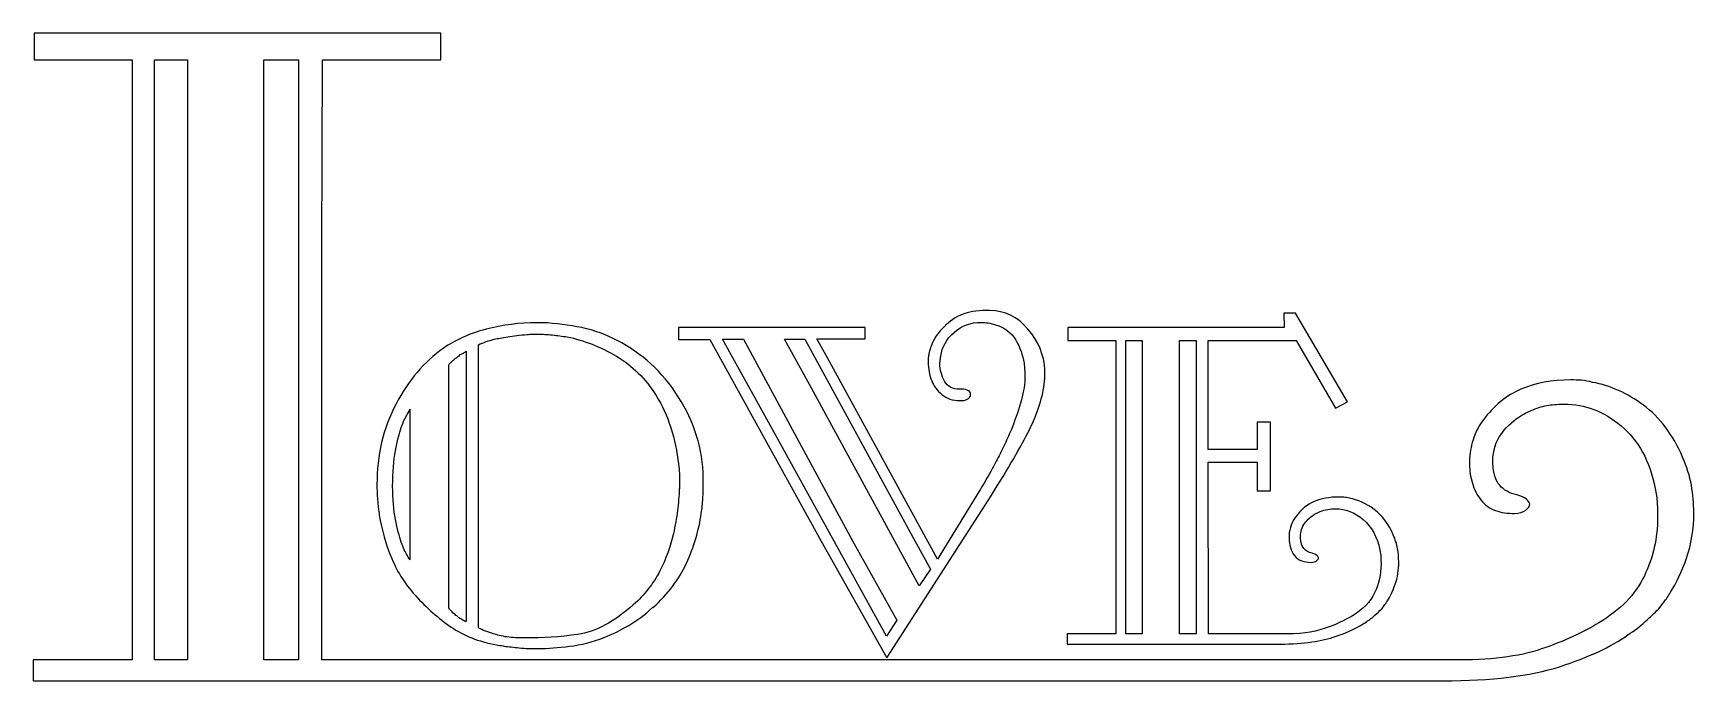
# Model space of a CAD drawing. Header units: centimetres. Extents: x -10.9 to 10.8, y 2.7 to 11.1.
import ezdxf

# ---------------------------------------------------------------- set-up
doc = ezdxf.new("R2010")
doc.units = ezdxf.units.CM
doc.header["$MEASUREMENT"] = 0
doc.layers.add('Camada 1', color=7, linetype='Continuous')

msp = doc.modelspace()

# ---------------------------------------------------------------- linework, layer by layer
at = {"layer": 'Camada 1'}
for points, knots in [([(-7.11827, 8.34006), (-7.11827, 8.34006), (-7.11827, 2.95381), (-7.11827, 2.95381), (-7.11827, 2.95381), (-7.11827, 2.95381), (7.68244, 2.95381), (7.68244, 2.95381), (7.68244, 2.95381), (8.15927, 2.94675), (8.54668, 2.99405), (8.84489, 3.09584), (8.84489, 3.09584), (9.14289, 3.19739), (9.39361, 3.31148), (9.59713, 3.43773), (9.59713, 3.43773), (9.87748, 3.60601), (10.07573, 3.81122), (10.19146, 4.05315), (10.19146, 4.05315), (10.30716, 4.29509), (10.36503, 4.54922), (10.36503, 4.81589), (10.36503, 4.81589), (10.36503, 4.87894), (10.36326, 4.9421), (10.35976, 5.00523), (10.35976, 5.00523), (10.35621, 5.06839), (10.34748, 5.13146), (10.33349, 5.19459), (10.33349, 5.19459), (10.26332, 5.55225), (10.11418, 5.82575), (9.8864, 6.01517), (9.8864, 6.01517), (9.65838, 6.20453), (9.41121, 6.2992), (9.14469, 6.2992), (9.14469, 6.2992), (9.07452, 6.2992), (9.00615, 6.29391), (8.93958, 6.28343), (8.93958, 6.28343), (8.87283, 6.27285), (8.80448, 6.25345), (8.7344, 6.22557), (8.7344, 6.22557), (8.71342, 6.21848), (8.68876, 6.20795), (8.66077, 6.19398), (8.66077, 6.19398), (8.6327, 6.17985), (8.60817, 6.16588), (8.58714, 6.15188), (8.58714, 6.15188), (8.48885, 6.09574), (8.40124, 6.01684), (8.32417, 5.91524), (8.32417, 5.91524), (8.24691, 5.81351), (8.20844, 5.69249), (8.20844, 5.55223), (8.20844, 5.55223), (8.20844, 5.54514), (8.20844, 5.53995), (8.20844, 5.53646), (8.20844, 5.53646), (8.20844, 5.53289), (8.20844, 5.5276), (8.20844, 5.52066), (8.20844, 5.52066), (8.21529, 5.39445), (8.24527, 5.29979), (8.29784, 5.23668), (8.29784, 5.23668), (8.35041, 5.17352), (8.42577, 5.13143), (8.52401, 5.11039), (8.52401, 5.11039), (8.58008, 5.09623), (8.62032, 5.07885), (8.64498, 5.05782), (8.64498, 5.05782), (8.66945, 5.03676), (8.6853, 5.01572), (8.69237, 4.99469), (8.69237, 4.99469), (8.69237, 4.96656), (8.67475, 4.93844), (8.63972, 4.91055), (8.63972, 4.91055), (8.60453, 4.88245), (8.55564, 4.86845), (8.49245, 4.86845), (8.49245, 4.86845), (8.40122, 4.86845), (8.31888, 4.88057), (8.24525, 4.90528), (8.24525, 4.90528), (8.17162, 4.92975), (8.10669, 4.97711), (8.05062, 5.04731), (8.05062, 5.04731), (8.00149, 5.11039), (7.96466, 5.18225), (7.94018, 5.26289), (7.94018, 5.26289), (7.91549, 5.34343), (7.90327, 5.42601), (7.90327, 5.51017), (7.90327, 5.51017), (7.90327, 5.52414), (7.90327, 5.53808), (7.90327, 5.55219), (7.90327, 5.55219), (7.90327, 5.56616), (7.90327, 5.58016), (7.90327, 5.59429), (7.90327, 5.59429), (7.91023, 5.68539), (7.92965, 5.77476), (7.96116, 5.86252), (7.96116, 5.86252), (7.99275, 5.95015), (8.03299, 6.02564), (8.08215, 6.08877), (8.08215, 6.08877), (8.22243, 6.27813), (8.38721, 6.41312), (8.57666, 6.49379), (8.57666, 6.49379), (8.766, 6.57436), (8.98332, 6.61481), (9.22888, 6.61481), (9.22888, 6.61481), (9.2778, 6.61481), (9.32519, 6.61296), (9.37091, 6.60954), (9.37091, 6.60954), (9.41644, 6.60586), (9.46373, 6.59718), (9.51289, 6.58319), (9.51289, 6.58319), (9.74435, 6.54109), (9.96692, 6.44119), (10.18096, 6.28339), (10.18096, 6.28339), (10.3948, 6.12557), (10.56495, 5.8994), (10.69118, 5.60481), (10.69118, 5.60481), (10.74725, 5.47858), (10.78585, 5.35576), (10.80688, 5.23664), (10.80688, 5.23664), (10.82791, 5.11726), (10.83844, 4.99812), (10.83844, 4.8789), (10.83844, 4.8789), (10.83844, 4.66147), (10.80688, 4.4634), (10.74377, 4.28454), (10.74377, 4.28454), (10.68067, 4.10571), (10.61045, 3.95667), (10.53332, 3.83745), (10.53332, 3.83745), (10.50519, 3.78832), (10.4771, 3.7462), (10.44924, 3.71122), (10.44924, 3.71122), (10.42111, 3.67603), (10.39664, 3.64447), (10.37561, 3.61655), (10.37561, 3.61655), (10.32645, 3.56742), (10.26859, 3.51297), (10.20202, 3.45346), (10.20202, 3.45346), (10.13527, 3.3938), (10.05999, 3.33596), (9.9758, 3.27987), (9.9758, 3.27987), (9.75834, 3.12554), (9.46034, 2.9869), (9.08167, 2.86429), (9.08167, 2.86429), (8.70292, 2.74147), (8.19436, 2.68022), (7.55619, 2.68022), (7.55619, 2.68022), (7.55619, 2.68022), (7.35634, 2.68023), (7.35634, 2.68023), (7.35634, 2.68023), (7.35634, 2.68023), (-10.89496, 2.68023), (-10.89496, 2.68023), (-10.89496, 2.68023), (-10.89496, 2.68023), (-10.89496, 2.95381), (-10.89496, 2.95381), (-10.89496, 2.95381), (-10.89496, 2.95381), (-9.60104, 2.95381), (-9.60104, 2.95381), (-9.60104, 2.95381), (-9.60104, 2.95381), (-9.60104, 5.41552), (-9.60104, 5.41552), (-9.60104, 5.41552), (-9.60104, 5.41552), (-9.60104, 10.80177), (-9.60104, 10.80177), (-9.60104, 10.80177), (-9.60104, 10.80177), (-10.88446, 10.80177), (-10.88446, 10.80177), (-10.88446, 10.80177), (-10.88446, 10.80177), (-10.88446, 11.14893), (-10.88446, 11.14893), (-10.88446, 11.14893), (-10.88446, 11.14893), (-5.5613, 11.14893), (-5.5613, 11.14893), (-5.5613, 11.14893), (-5.5613, 11.14893), (-5.5613, 10.80177), (-5.5613, 10.80177), (-5.5613, 10.80177), (-5.5613, 10.80177), (-7.10777, 10.80177), (-7.10777, 10.80177), (-7.10777, 10.80177), (-7.10777, 10.80177), (-7.11827, 8.34006), (-7.11827, 8.34006)], [0, 0, 0, 0, 0.01639344, 0.01639344, 0.01639344, 0.01639344, 0.03278689, 0.03278689, 0.03278689, 0.03278689, 0.04918033, 0.04918033, 0.04918033, 0.04918033, 0.06557377, 0.06557377, 0.06557377, 0.06557377, 0.08196721, 0.08196721, 0.08196721, 0.08196721, 0.09836066, 0.09836066, 0.09836066, 0.09836066, 0.1147541, 0.1147541, 0.1147541, 0.1147541, 0.13114754, 0.13114754, 0.13114754, 0.13114754, 0.14754098, 0.14754098, 0.14754098, 0.14754098, 0.16393443, 0.16393443, 0.16393443, 0.16393443, 0.18032787, 0.18032787, 0.18032787, 0.18032787, 0.19672131, 0.19672131, 0.19672131, 0.19672131, 0.21311475, 0.21311475, 0.21311475, 0.21311475, 0.2295082, 0.2295082, 0.2295082, 0.2295082, 0.24590164, 0.24590164, 0.24590164, 0.24590164, 0.26229508, 0.26229508, 0.26229508, 0.26229508, 0.27868852, 0.27868852, 0.27868852, 0.27868852, 0.29508197, 0.29508197, 0.29508197, 0.29508197, 0.31147541, 0.31147541, 0.31147541, 0.31147541, 0.32786885, 0.32786885, 0.32786885, 0.32786885, 0.3442623, 0.3442623, 0.3442623, 0.3442623, 0.36065574, 0.36065574, 0.36065574, 0.36065574, 0.37704918, 0.37704918, 0.37704918, 0.37704918, 0.39344262, 0.39344262, 0.39344262, 0.39344262, 0.40983607, 0.40983607, 0.40983607, 0.40983607, 0.42622951, 0.42622951, 0.42622951, 0.42622951, 0.44262295, 0.44262295, 0.44262295, 0.44262295, 0.45901639, 0.45901639, 0.45901639, 0.45901639, 0.47540984, 0.47540984, 0.47540984, 0.47540984, 0.49180328, 0.49180328, 0.49180328, 0.49180328, 0.50819672, 0.50819672, 0.50819672, 0.50819672, 0.52459016, 0.52459016, 0.52459016, 0.52459016, 0.54098361, 0.54098361, 0.54098361, 0.54098361, 0.55737705, 0.55737705, 0.55737705, 0.55737705, 0.57377049, 0.57377049, 0.57377049, 0.57377049, 0.59016393, 0.59016393, 0.59016393, 0.59016393, 0.60655738, 0.60655738, 0.60655738, 0.60655738, 0.62295082, 0.62295082, 0.62295082, 0.62295082, 0.63934426, 0.63934426, 0.63934426, 0.63934426, 0.6557377, 0.6557377, 0.6557377, 0.6557377, 0.67213115, 0.67213115, 0.67213115, 0.67213115, 0.68852459, 0.68852459, 0.68852459, 0.68852459, 0.70491803, 0.70491803, 0.70491803, 0.70491803, 0.72131148, 0.72131148, 0.72131148, 0.72131148, 0.73770492, 0.73770492, 0.73770492, 0.73770492, 0.75409836, 0.75409836, 0.75409836, 0.75409836, 0.7704918, 0.7704918, 0.7704918, 0.7704918, 0.78688525, 0.78688525, 0.78688525, 0.78688525, 0.80327869, 0.80327869, 0.80327869, 0.80327869, 0.81967213, 0.81967213, 0.81967213, 0.81967213, 0.83606557, 0.83606557, 0.83606557, 0.83606557, 0.85245902, 0.85245902, 0.85245902, 0.85245902, 0.86885246, 0.86885246, 0.86885246, 0.86885246, 0.8852459, 0.8852459, 0.8852459, 0.8852459, 0.90163934, 0.90163934, 0.90163934, 0.90163934, 0.91803279, 0.91803279, 0.91803279, 0.91803279, 0.93442623, 0.93442623, 0.93442623, 0.93442623, 0.95081967, 0.95081967, 0.95081967, 0.95081967, 0.96721311, 0.96721311, 0.96721311, 0.96721311, 1, 1, 1, 1]), ([(-8.87508, 2.95381), (-8.87508, 2.95381), (-8.87508, 5.41552), (-8.87508, 5.41552), (-8.87508, 5.41552), (-8.87508, 5.41552), (-8.87508, 10.80177), (-8.87508, 10.80177), (-8.87508, 10.80177), (-8.87508, 10.80177), (-9.30645, 10.80177), (-9.30645, 10.80177), (-9.30645, 10.80177), (-9.30645, 10.80177), (-9.30645, 8.34006), (-9.30645, 8.34006), (-9.30645, 8.34006), (-9.30645, 8.34006), (-9.30645, 2.95381), (-9.30645, 2.95381), (-9.30645, 2.95381), (-9.30645, 2.95381), (-8.87508, 2.95381), (-8.87508, 2.95381)], [0, 0, 0, 0, 0.14285714, 0.14285714, 0.14285714, 0.14285714, 0.28571429, 0.28571429, 0.28571429, 0.28571429, 0.42857143, 0.42857143, 0.42857143, 0.42857143, 0.57142857, 0.57142857, 0.57142857, 0.57142857, 0.71428571, 0.71428571, 0.71428571, 0.71428571, 1, 1, 1, 1]), ([(-7.42331, 2.95381), (-7.42331, 2.95381), (-7.42331, 5.41552), (-7.42331, 5.41552), (-7.42331, 5.41552), (-7.42331, 5.41552), (-7.42331, 10.80177), (-7.42331, 10.80177), (-7.42331, 10.80177), (-7.42331, 10.80177), (-7.87569, 10.80177), (-7.87569, 10.80177), (-7.87569, 10.80177), (-7.87569, 10.80177), (-7.87569, 8.34006), (-7.87569, 8.34006), (-7.87569, 8.34006), (-7.87569, 8.34006), (-7.87569, 2.95381), (-7.87569, 2.95381), (-7.87569, 2.95381), (-7.87569, 2.95381), (-7.42331, 2.95381), (-7.42331, 2.95381)], [0, 0, 0, 0, 0.14285714, 0.14285714, 0.14285714, 0.14285714, 0.28571429, 0.28571429, 0.28571429, 0.28571429, 0.42857143, 0.42857143, 0.42857143, 0.42857143, 0.57142857, 0.57142857, 0.57142857, 0.57142857, 0.71428571, 0.71428571, 0.71428571, 0.71428571, 1, 1, 1, 1]), ([(-2.44972, 7.14145), (-2.44972, 7.14145), (-2.44972, 7.30097), (-2.44972, 7.30097), (-2.44972, 7.30097), (-2.44972, 7.30097), (-0.00564, 7.30097), (-0.00564, 7.30097), (-0.00564, 7.30097), (-0.00564, 7.30097), (-0.00564, 7.15174), (-0.00564, 7.15174), (-0.00564, 7.15174), (-0.00564, 7.15174), (-0.63852, 7.15174), (-0.63852, 7.15174), (-0.63852, 7.15174), (-0.63852, 7.15174), (-0.49959, 6.90478), (-0.49959, 6.90478), (-0.49959, 6.90478), (-0.49959, 6.90478), (0.94112, 4.27027), (0.94112, 4.27027), (0.94112, 4.27027), (0.94112, 4.27027), (1.44539, 5.09355), (1.44539, 5.09355), (1.44539, 5.09355), (1.47965, 5.1484), (1.52, 5.21531), (1.5663, 5.29424), (1.5663, 5.29424), (1.6126, 5.37309), (1.65972, 5.45892), (1.7078, 5.55152), (1.7078, 5.55152), (1.74206, 5.61327), (1.77551, 5.67839), (1.80816, 5.74702), (1.80816, 5.74702), (1.8407, 5.81563), (1.87245, 5.88598), (1.90336, 5.958), (1.90336, 5.958), (1.95133, 6.07804), (1.99252, 6.19549), (2.02684, 6.31048), (2.02684, 6.31048), (2.06108, 6.42534), (2.07999, 6.52916), (2.08343, 6.62176), (2.08343, 6.62176), (2.08343, 6.62861), (2.08343, 6.63631), (2.08343, 6.64491), (2.08343, 6.64491), (2.08343, 6.65346), (2.08343, 6.66118), (2.08343, 6.66809), (2.08343, 6.66809), (2.08343, 6.6955), (2.08253, 6.72291), (2.08084, 6.7504), (2.08084, 6.7504), (2.07907, 6.77781), (2.07647, 6.80525), (2.07311, 6.83276), (2.07311, 6.83276), (2.05591, 6.93902), (2.01988, 7.04025), (1.96505, 7.13632), (1.96505, 7.13632), (1.91012, 7.23231), (1.82098, 7.2992), (1.69748, 7.33701), (1.69748, 7.33701), (1.66663, 7.3473), (1.63575, 7.355), (1.60488, 7.36019), (1.60488, 7.36019), (1.574, 7.36532), (1.54315, 7.36792), (1.51225, 7.36792), (1.51225, 7.36792), (1.37498, 7.36792), (1.25666, 7.32418), (1.15721, 7.23669), (1.15721, 7.23669), (1.05767, 7.14922), (0.99944, 7.04542), (0.98229, 6.92541), (0.98229, 6.92541), (0.98229, 6.9185), (0.98142, 6.91075), (0.9797, 6.90223), (0.9797, 6.90223), (0.97798, 6.89366), (0.97716, 6.88596), (0.97716, 6.87908), (0.97716, 6.87908), (0.97716, 6.8722), (0.97623, 6.86445), (0.97457, 6.85593), (0.97457, 6.85593), (0.97277, 6.84736), (0.97198, 6.83961), (0.97198, 6.83281), (0.97198, 6.83281), (0.97198, 6.74701), (0.99169, 6.66893), (1.03114, 6.59865), (1.03114, 6.59865), (1.07054, 6.5283), (1.1383, 6.49316), (1.23439, 6.49316), (1.23439, 6.49316), (1.23439, 6.49316), (1.23955, 6.49314), (1.23955, 6.49314), (1.23955, 6.49314), (1.23955, 6.49314), (1.24465, 6.49314), (1.24465, 6.49314), (1.24465, 6.49314), (1.24465, 6.49314), (1.24984, 6.49314), (1.24984, 6.49314), (1.24984, 6.49314), (1.24984, 6.49314), (1.25495, 6.49314), (1.25495, 6.49314), (1.25495, 6.49314), (1.29615, 6.49314), (1.3261, 6.48623), (1.34501, 6.47258), (1.34501, 6.47258), (1.36382, 6.45882), (1.37329, 6.4434), (1.37329, 6.42628), (1.37329, 6.42628), (1.37329, 6.4057), (1.36382, 6.3877), (1.34501, 6.37223), (1.34501, 6.37223), (1.32609, 6.3568), (1.2995, 6.34731), (1.26524, 6.34392), (1.26524, 6.34392), (1.2618, 6.34392), (1.25754, 6.34392), (1.25235, 6.34392), (1.25235, 6.34392), (1.24724, 6.34392), (1.24121, 6.34392), (1.23436, 6.34392), (1.23436, 6.34392), (1.13826, 6.34392), (1.05942, 6.37048), (0.99766, 6.42369), (0.99766, 6.42369), (0.93593, 6.47684), (0.8913, 6.53603), (0.86391, 6.6012), (0.86391, 6.6012), (0.85013, 6.63893), (0.83893, 6.67841), (0.83044, 6.71957), (0.83044, 6.71957), (0.82184, 6.76071), (0.81755, 6.80358), (0.81755, 6.84821), (0.81755, 6.84821), (0.81755, 6.86533), (0.81834, 6.88335), (0.82014, 6.90221), (0.82014, 6.90221), (0.82183, 6.92102), (0.8244, 6.93904), (0.82787, 6.95626), (0.82787, 6.95626), (0.83816, 7.01108), (0.85618, 7.06511), (0.8819, 7.11832), (0.8819, 7.11832), (0.90762, 7.17147), (0.94445, 7.22381), (0.99252, 7.27527), (0.99252, 7.27527), (1.00281, 7.28556), (1.0131, 7.29588), (1.0234, 7.30615), (1.0234, 7.30615), (1.03369, 7.31642), (1.04396, 7.32671), (1.05425, 7.337), (1.05425, 7.337), (1.12968, 7.40561), (1.2103, 7.45445), (1.29611, 7.48366), (1.29611, 7.48366), (1.38184, 7.51276), (1.49161, 7.5256), (1.62541, 7.52226), (1.62541, 7.52226), (1.82094, 7.52226), (1.98728, 7.44161), (2.12452, 7.2804), (2.12452, 7.2804), (2.26171, 7.11911), (2.3355, 6.94081), (2.34579, 6.74528), (2.34579, 6.74528), (2.34579, 6.73837), (2.34579, 6.73152), (2.34579, 6.7247), (2.34579, 6.7247), (2.34579, 6.71779), (2.34579, 6.71094), (2.34579, 6.70412), (2.34579, 6.70412), (2.34579, 6.69383), (2.34579, 6.68433), (2.34579, 6.67581), (2.34579, 6.67581), (2.34579, 6.66724), (2.34579, 6.65949), (2.34579, 6.65269), (2.34579, 6.65269), (2.34579, 6.6424), (2.34489, 6.6329), (2.3432, 6.62438), (2.3432, 6.62438), (2.34143, 6.61575), (2.34061, 6.60639), (2.34061, 6.5961), (2.34061, 6.5961), (2.32005, 6.39711), (2.25399, 6.18615), (2.14252, 5.96322), (2.14252, 5.96322), (2.03105, 5.74015), (1.86378, 5.45202), (1.64084, 5.09875), (1.64084, 5.09875), (1.64084, 5.09875), (0.27731, 2.9788), (0.27731, 2.9788), (0.27731, 2.9788), (0.27731, 2.9788), (-0.582, 4.50698), (-0.582, 4.50698), (-0.582, 4.50698), (-0.582, 4.50698), (-2.03819, 7.14149), (-2.03819, 7.14149), (-2.03819, 7.14149), (-2.03819, 7.14149), (-2.44972, 7.14147), (-2.44972, 7.14147), (-2.44972, 7.14147), (-2.44972, 7.14147), (-2.44972, 7.14145), (-2.44972, 7.14145)], [0, 0, 0, 0, 0.01492537, 0.01492537, 0.01492537, 0.01492537, 0.02985075, 0.02985075, 0.02985075, 0.02985075, 0.04477612, 0.04477612, 0.04477612, 0.04477612, 0.05970149, 0.05970149, 0.05970149, 0.05970149, 0.07462687, 0.07462687, 0.07462687, 0.07462687, 0.08955224, 0.08955224, 0.08955224, 0.08955224, 0.10447761, 0.10447761, 0.10447761, 0.10447761, 0.11940299, 0.11940299, 0.11940299, 0.11940299, 0.13432836, 0.13432836, 0.13432836, 0.13432836, 0.14925373, 0.14925373, 0.14925373, 0.14925373, 0.1641791, 0.1641791, 0.1641791, 0.1641791, 0.17910448, 0.17910448, 0.17910448, 0.17910448, 0.19402985, 0.19402985, 0.19402985, 0.19402985, 0.20895522, 0.20895522, 0.20895522, 0.20895522, 0.2238806, 0.2238806, 0.2238806, 0.2238806, 0.23880597, 0.23880597, 0.23880597, 0.23880597, 0.25373134, 0.25373134, 0.25373134, 0.25373134, 0.26865672, 0.26865672, 0.26865672, 0.26865672, 0.28358209, 0.28358209, 0.28358209, 0.28358209, 0.29850746, 0.29850746, 0.29850746, 0.29850746, 0.31343284, 0.31343284, 0.31343284, 0.31343284, 0.32835821, 0.32835821, 0.32835821, 0.32835821, 0.34328358, 0.34328358, 0.34328358, 0.34328358, 0.35820896, 0.35820896, 0.35820896, 0.35820896, 0.37313433, 0.37313433, 0.37313433, 0.37313433, 0.3880597, 0.3880597, 0.3880597, 0.3880597, 0.40298507, 0.40298507, 0.40298507, 0.40298507, 0.41791045, 0.41791045, 0.41791045, 0.41791045, 0.43283582, 0.43283582, 0.43283582, 0.43283582, 0.44776119, 0.44776119, 0.44776119, 0.44776119, 0.46268657, 0.46268657, 0.46268657, 0.46268657, 0.47761194, 0.47761194, 0.47761194, 0.47761194, 0.49253731, 0.49253731, 0.49253731, 0.49253731, 0.50746269, 0.50746269, 0.50746269, 0.50746269, 0.52238806, 0.52238806, 0.52238806, 0.52238806, 0.53731343, 0.53731343, 0.53731343, 0.53731343, 0.55223881, 0.55223881, 0.55223881, 0.55223881, 0.56716418, 0.56716418, 0.56716418, 0.56716418, 0.58208955, 0.58208955, 0.58208955, 0.58208955, 0.59701493, 0.59701493, 0.59701493, 0.59701493, 0.6119403, 0.6119403, 0.6119403, 0.6119403, 0.62686567, 0.62686567, 0.62686567, 0.62686567, 0.64179104, 0.64179104, 0.64179104, 0.64179104, 0.65671642, 0.65671642, 0.65671642, 0.65671642, 0.67164179, 0.67164179, 0.67164179, 0.67164179, 0.68656716, 0.68656716, 0.68656716, 0.68656716, 0.70149254, 0.70149254, 0.70149254, 0.70149254, 0.71641791, 0.71641791, 0.71641791, 0.71641791, 0.73134328, 0.73134328, 0.73134328, 0.73134328, 0.74626866, 0.74626866, 0.74626866, 0.74626866, 0.76119403, 0.76119403, 0.76119403, 0.76119403, 0.7761194, 0.7761194, 0.7761194, 0.7761194, 0.79104478, 0.79104478, 0.79104478, 0.79104478, 0.80597015, 0.80597015, 0.80597015, 0.80597015, 0.82089552, 0.82089552, 0.82089552, 0.82089552, 0.8358209, 0.8358209, 0.8358209, 0.8358209, 0.85074627, 0.85074627, 0.85074627, 0.85074627, 0.86567164, 0.86567164, 0.86567164, 0.86567164, 0.88059701, 0.88059701, 0.88059701, 0.88059701, 0.89552239, 0.89552239, 0.89552239, 0.89552239, 0.91044776, 0.91044776, 0.91044776, 0.91044776, 0.92537313, 0.92537313, 0.92537313, 0.92537313, 0.94029851, 0.94029851, 0.94029851, 0.94029851, 0.95522388, 0.95522388, 0.95522388, 0.95522388, 0.97014925, 0.97014925, 0.97014925, 0.97014925, 1, 1, 1, 1]), ([(4.48635, 3.29263), (4.48635, 3.29263), (5.43311, 3.29263), (5.43311, 3.29263), (5.43311, 3.29263), (5.66637, 3.28916), (5.85589, 3.31229), (6.0017, 3.36208), (6.0017, 3.36208), (6.14746, 3.41174), (6.27007, 3.46754), (6.3696, 3.5293), (6.3696, 3.5293), (6.50679, 3.61161), (6.60376, 3.71197), (6.66035, 3.83029), (6.66035, 3.83029), (6.71694, 3.94864), (6.74523, 4.07291), (6.74523, 4.20338), (6.74523, 4.20338), (6.74523, 4.23423), (6.7443, 4.26511), (6.74266, 4.29598), (6.74266, 4.29598), (6.74089, 4.32686), (6.73663, 4.35771), (6.72977, 4.38858), (6.72977, 4.38858), (6.69543, 4.56352), (6.62253, 4.6973), (6.51107, 4.78995), (6.51107, 4.78995), (6.39957, 4.88255), (6.27863, 4.92886), (6.14833, 4.92886), (6.14833, 4.92886), (6.11401, 4.92886), (6.08054, 4.92627), (6.048, 4.92113), (6.048, 4.92113), (6.01538, 4.91597), (5.98188, 4.90647), (5.94767, 4.89282), (5.94767, 4.89282), (5.93735, 4.88935), (5.92529, 4.88419), (5.91166, 4.87737), (5.91166, 4.87737), (5.8979, 4.87044), (5.88589, 4.86361), (5.87565, 4.85679), (5.87565, 4.85679), (5.82755, 4.82933), (5.78469, 4.79072), (5.74698, 4.74103), (5.74698, 4.74103), (5.7092, 4.69129), (5.69039, 4.6321), (5.69039, 4.56349), (5.69039, 4.56349), (5.69039, 4.56002), (5.69039, 4.55748), (5.69039, 4.55576), (5.69039, 4.55576), (5.69039, 4.55404), (5.69039, 4.55142), (5.69039, 4.54803), (5.69039, 4.54803), (5.69378, 4.4863), (5.70838, 4.44), (5.73413, 4.40912), (5.73413, 4.40912), (5.75987, 4.37822), (5.7967, 4.35763), (5.84478, 4.34737), (5.84478, 4.34737), (5.87219, 4.34044), (5.8919, 4.33194), (5.90397, 4.32163), (5.90397, 4.32163), (5.91596, 4.31134), (5.92366, 4.30107), (5.92712, 4.29075), (5.92712, 4.29075), (5.92712, 4.27697), (5.91852, 4.26323), (5.9014, 4.24961), (5.9014, 4.24961), (5.8842, 4.23585), (5.8602, 4.22903), (5.82933, 4.22903), (5.82933, 4.22903), (5.78472, 4.22903), (5.74443, 4.23496), (5.70842, 4.24702), (5.70842, 4.24702), (5.67244, 4.25901), (5.64066, 4.28216), (5.61325, 4.3165), (5.61325, 4.3165), (5.5892, 4.34735), (5.57121, 4.38249), (5.55922, 4.42194), (5.55922, 4.42194), (5.54715, 4.46134), (5.54123, 4.50171), (5.54123, 4.54288), (5.54123, 4.54288), (5.54123, 4.54973), (5.54123, 4.55653), (5.54123, 4.56344), (5.54123, 4.56344), (5.54123, 4.57027), (5.54123, 4.57712), (5.54123, 4.584), (5.54123, 4.584), (5.54462, 4.62858), (5.55409, 4.67229), (5.56951, 4.71521), (5.56951, 4.71521), (5.58494, 4.75807), (5.60465, 4.79498), (5.6287, 4.82586), (5.6287, 4.82586), (5.69725, 4.91846), (5.77793, 4.9845), (5.87053, 5.02398), (5.87053, 5.02398), (5.96313, 5.06335), (6.06944, 5.08314), (6.18954, 5.08314), (6.18954, 5.08314), (6.21351, 5.08314), (6.23664, 5.08224), (6.25902, 5.08055), (6.25902, 5.08055), (6.2813, 5.0788), (6.30445, 5.07452), (6.3285, 5.06769), (6.3285, 5.06769), (6.44169, 5.04711), (6.55054, 4.99824), (6.65523, 4.92106), (6.65523, 4.92106), (6.75985, 4.84385), (6.84303, 4.73323), (6.90479, 4.58917), (6.90479, 4.58917), (6.9322, 4.52742), (6.95109, 4.46736), (6.96138, 4.40909), (6.96138, 4.40909), (6.97167, 4.3507), (6.97681, 4.29244), (6.97681, 4.23412), (6.97681, 4.23412), (6.97681, 4.12776), (6.96138, 4.03087), (6.93051, 3.9434), (6.93051, 3.9434), (6.89963, 3.8559), (6.86526, 3.78301), (6.82761, 3.72472), (6.82761, 3.72472), (6.81385, 3.70067), (6.80009, 3.68008), (6.78641, 3.66299), (6.78641, 3.66299), (6.77265, 3.64579), (6.76069, 3.63034), (6.7504, 3.61669), (6.7504, 3.61669), (6.72638, 3.59264), (6.69807, 3.56602), (6.66552, 3.53694), (6.66552, 3.53694), (6.6329, 3.50776), (6.59607, 3.47945), (6.5549, 3.45204), (6.5549, 3.45204), (6.44854, 3.37655), (6.30275, 3.30877), (6.11752, 3.24876), (6.11752, 3.24876), (5.93231, 3.18873), (5.68355, 3.15875), (5.37142, 3.15875), (5.37142, 3.15875), (5.37142, 3.15875), (5.27365, 3.15875), (5.27365, 3.15875), (5.27365, 3.15875), (5.27365, 3.15875), (2.63919, 3.15875), (2.63919, 3.15875), (2.63919, 3.15875), (2.63919, 3.15875), (2.63919, 3.29252), (2.63919, 3.29252), (2.63919, 3.29252), (2.63919, 3.29252), (3.27208, 3.29253), (3.27208, 3.29253), (3.27208, 3.29253), (3.27208, 3.29253), (3.27208, 4.49657), (3.27208, 4.49657), (3.27208, 4.49657), (3.27208, 4.49657), (3.27208, 7.13105), (3.27208, 7.13105), (3.27208, 7.13105), (3.27208, 7.13105), (2.64433, 7.13105), (2.64433, 7.13105), (2.64433, 7.13105), (2.64433, 7.13105), (2.64433, 7.30083), (2.64433, 7.30083), (2.64433, 7.30083), (2.64433, 7.30083), (2.84499, 7.30083), (2.84499, 7.30083), (2.84499, 7.30083), (2.84499, 7.30083), (5.47944, 7.30083), (5.47944, 7.30083), (5.47944, 7.30083), (5.47944, 7.30083), (5.47431, 7.48604), (5.47431, 7.48604), (5.47431, 7.48604), (5.47431, 7.48604), (5.62353, 7.48604), (5.62353, 7.48604), (5.62353, 7.48604), (5.62353, 7.48604), (6.3079, 6.32833), (6.3079, 6.32833), (6.3079, 6.32833), (6.3079, 6.32833), (6.14838, 6.24602), (6.14838, 6.24602), (6.14838, 6.24602), (6.14838, 6.24602), (5.63382, 7.13105), (5.63382, 7.13105), (5.63382, 7.13105), (5.63382, 7.13105), (4.48125, 7.13105), (4.48125, 7.13105), (4.48125, 7.13105), (4.48125, 7.13105), (4.48125, 5.70577), (4.48125, 5.70577), (4.48125, 5.70577), (4.48125, 5.70577), (5.12442, 5.70577), (5.12442, 5.70577), (5.12442, 5.70577), (5.12442, 5.70577), (5.12442, 6.06079), (5.12442, 6.06079), (5.12442, 6.06079), (5.12442, 6.06079), (5.29937, 6.06078), (5.29937, 6.06078), (5.29937, 6.06078), (5.29937, 6.06078), (5.29937, 5.16548), (5.29937, 5.16548), (5.29937, 5.16548), (5.29937, 5.16548), (5.12442, 5.16549), (5.12442, 5.16549), (5.12442, 5.16549), (5.12442, 5.16549), (5.12442, 5.54109), (5.12442, 5.54109), (5.12442, 5.54109), (5.12442, 5.54109), (4.48125, 5.54109), (4.48125, 5.54109), (4.48125, 5.54109), (4.48125, 5.54109), (4.48635, 3.29263), (4.48635, 3.29263)], [0, 0, 0, 0, 0.01369863, 0.01369863, 0.01369863, 0.01369863, 0.02739726, 0.02739726, 0.02739726, 0.02739726, 0.04109589, 0.04109589, 0.04109589, 0.04109589, 0.05479452, 0.05479452, 0.05479452, 0.05479452, 0.06849315, 0.06849315, 0.06849315, 0.06849315, 0.08219178, 0.08219178, 0.08219178, 0.08219178, 0.09589041, 0.09589041, 0.09589041, 0.09589041, 0.10958904, 0.10958904, 0.10958904, 0.10958904, 0.12328767, 0.12328767, 0.12328767, 0.12328767, 0.1369863, 0.1369863, 0.1369863, 0.1369863, 0.15068493, 0.15068493, 0.15068493, 0.15068493, 0.16438356, 0.16438356, 0.16438356, 0.16438356, 0.17808219, 0.17808219, 0.17808219, 0.17808219, 0.19178082, 0.19178082, 0.19178082, 0.19178082, 0.20547945, 0.20547945, 0.20547945, 0.20547945, 0.21917808, 0.21917808, 0.21917808, 0.21917808, 0.23287671, 0.23287671, 0.23287671, 0.23287671, 0.24657534, 0.24657534, 0.24657534, 0.24657534, 0.26027397, 0.26027397, 0.26027397, 0.26027397, 0.2739726, 0.2739726, 0.2739726, 0.2739726, 0.28767123, 0.28767123, 0.28767123, 0.28767123, 0.30136986, 0.30136986, 0.30136986, 0.30136986, 0.31506849, 0.31506849, 0.31506849, 0.31506849, 0.32876712, 0.32876712, 0.32876712, 0.32876712, 0.34246575, 0.34246575, 0.34246575, 0.34246575, 0.35616438, 0.35616438, 0.35616438, 0.35616438, 0.36986301, 0.36986301, 0.36986301, 0.36986301, 0.38356164, 0.38356164, 0.38356164, 0.38356164, 0.39726027, 0.39726027, 0.39726027, 0.39726027, 0.4109589, 0.4109589, 0.4109589, 0.4109589, 0.42465753, 0.42465753, 0.42465753, 0.42465753, 0.43835616, 0.43835616, 0.43835616, 0.43835616, 0.45205479, 0.45205479, 0.45205479, 0.45205479, 0.46575342, 0.46575342, 0.46575342, 0.46575342, 0.47945205, 0.47945205, 0.47945205, 0.47945205, 0.49315068, 0.49315068, 0.49315068, 0.49315068, 0.50684932, 0.50684932, 0.50684932, 0.50684932, 0.52054795, 0.52054795, 0.52054795, 0.52054795, 0.53424658, 0.53424658, 0.53424658, 0.53424658, 0.54794521, 0.54794521, 0.54794521, 0.54794521, 0.56164384, 0.56164384, 0.56164384, 0.56164384, 0.57534247, 0.57534247, 0.57534247, 0.57534247, 0.5890411, 0.5890411, 0.5890411, 0.5890411, 0.60273973, 0.60273973, 0.60273973, 0.60273973, 0.61643836, 0.61643836, 0.61643836, 0.61643836, 0.63013699, 0.63013699, 0.63013699, 0.63013699, 0.64383562, 0.64383562, 0.64383562, 0.64383562, 0.65753425, 0.65753425, 0.65753425, 0.65753425, 0.67123288, 0.67123288, 0.67123288, 0.67123288, 0.68493151, 0.68493151, 0.68493151, 0.68493151, 0.69863014, 0.69863014, 0.69863014, 0.69863014, 0.71232877, 0.71232877, 0.71232877, 0.71232877, 0.7260274, 0.7260274, 0.7260274, 0.7260274, 0.73972603, 0.73972603, 0.73972603, 0.73972603, 0.75342466, 0.75342466, 0.75342466, 0.75342466, 0.76712329, 0.76712329, 0.76712329, 0.76712329, 0.78082192, 0.78082192, 0.78082192, 0.78082192, 0.79452055, 0.79452055, 0.79452055, 0.79452055, 0.80821918, 0.80821918, 0.80821918, 0.80821918, 0.82191781, 0.82191781, 0.82191781, 0.82191781, 0.83561644, 0.83561644, 0.83561644, 0.83561644, 0.84931507, 0.84931507, 0.84931507, 0.84931507, 0.8630137, 0.8630137, 0.8630137, 0.8630137, 0.87671233, 0.87671233, 0.87671233, 0.87671233, 0.89041096, 0.89041096, 0.89041096, 0.89041096, 0.90410959, 0.90410959, 0.90410959, 0.90410959, 0.91780822, 0.91780822, 0.91780822, 0.91780822, 0.93150685, 0.93150685, 0.93150685, 0.93150685, 0.94520548, 0.94520548, 0.94520548, 0.94520548, 0.95890411, 0.95890411, 0.95890411, 0.95890411, 0.97260274, 0.97260274, 0.97260274, 0.97260274, 1, 1, 1, 1]), ([(-2.78426, 3.64252), (-2.78426, 3.64252), (-2.78937, 3.63736), (-2.78937, 3.63736), (-2.78937, 3.63736), (-2.88891, 3.54476), (-2.99265, 3.46668), (-3.10068, 3.40326), (-3.10068, 3.40326), (-3.20874, 3.33973), (-3.31597, 3.28748), (-3.42225, 3.24634), (-3.42225, 3.24634), (-3.57663, 3.18797), (-3.72763, 3.14942), (-3.87503, 3.13056), (-3.87503, 3.13056), (-4.02259, 3.11175), (-4.15983, 3.10225), (-4.2867, 3.10225), (-4.2867, 3.10225), (-4.37594, 3.09889), (-4.45826, 3.10146), (-4.53369, 3.10998), (-4.53369, 3.10998), (-4.60918, 3.11861), (-4.67437, 3.1263), (-4.72922, 3.13313), (-4.72922, 3.13313), (-4.73954, 3.13657), (-4.7498, 3.13916), (-4.7601, 3.14086), (-4.7601, 3.14086), (-4.77039, 3.14263), (-4.77899, 3.14343), (-4.78582, 3.14343), (-4.78582, 3.14343), (-5.02598, 3.18113), (-5.22831, 3.25405), (-5.39299, 3.36213), (-5.39299, 3.36213), (-5.55764, 3.47016), (-5.71546, 3.60475), (-5.86638, 3.76607), (-5.86638, 3.76607), (-6.01391, 3.92376), (-6.1262, 4.09534), (-6.20341, 4.28058), (-6.20341, 4.28058), (-6.28059, 4.46584), (-6.33462, 4.65446), (-6.36549, 4.84663), (-6.36549, 4.84663), (-6.37578, 4.91174), (-6.38351, 4.97784), (-6.38867, 5.04472), (-6.38867, 5.04472), (-6.3938, 5.11161), (-6.39637, 5.17762), (-6.39637, 5.24284), (-6.39637, 5.24284), (-6.39637, 5.6304), (-6.31403, 5.98121), (-6.14938, 6.29506), (-6.14938, 6.29506), (-5.9847, 6.60896), (-5.77722, 6.85333), (-5.52676, 7.0283), (-5.52676, 7.0283), (-5.36902, 7.13805), (-5.18288, 7.22126), (-4.96849, 7.27788), (-4.96849, 7.27788), (-4.75412, 7.3345), (-4.53198, 7.36278), (-4.30211, 7.36278), (-4.30211, 7.36278), (-4.28846, 7.36278), (-4.27563, 7.36278), (-4.26353, 7.36278), (-4.26353, 7.36278), (-4.25157, 7.36278), (-4.24041, 7.36278), (-4.23009, 7.36278), (-4.23009, 7.36278), (-4.05515, 7.35585), (-3.88367, 7.3345), (-3.71555, 7.29846), (-3.71555, 7.29846), (-3.54754, 7.26245), (-3.39313, 7.20662), (-3.25245, 7.13124), (-3.25245, 7.13124), (-2.93008, 6.96656), (-2.66328, 6.72129), (-2.45235, 6.39543), (-2.45235, 6.39543), (-2.24137, 6.06946), (-2.1325, 5.71445), (-2.12559, 5.3303), (-2.12559, 5.3303), (-2.12559, 5.31657), (-2.12559, 5.30371), (-2.12559, 5.29172), (-2.12559, 5.29172), (-2.12559, 5.27965), (-2.12559, 5.26677), (-2.12559, 5.25314), (-2.12559, 5.25314), (-2.12559, 5.19136), (-2.12739, 5.12786), (-2.13075, 5.06275), (-2.13075, 5.06275), (-2.13422, 4.99753), (-2.14104, 4.93411), (-2.15131, 4.87236), (-2.15131, 4.87236), (-2.18219, 4.64934), (-2.24651, 4.43151), (-2.34427, 4.21889), (-2.34427, 4.21889), (-2.44203, 4.00616), (-2.58864, 3.81238), (-2.78422, 3.63742), (-2.78422, 3.63742), (-2.78422, 3.63742), (-2.78421, 3.64252), (-2.78421, 3.64252), (-2.78421, 3.64252), (-2.78421, 3.64252), (-2.78426, 3.64252), (-2.78426, 3.64252)], [0, 0, 0, 0, 0.02941176, 0.02941176, 0.02941176, 0.02941176, 0.05882353, 0.05882353, 0.05882353, 0.05882353, 0.08823529, 0.08823529, 0.08823529, 0.08823529, 0.11764706, 0.11764706, 0.11764706, 0.11764706, 0.14705882, 0.14705882, 0.14705882, 0.14705882, 0.17647059, 0.17647059, 0.17647059, 0.17647059, 0.20588235, 0.20588235, 0.20588235, 0.20588235, 0.23529412, 0.23529412, 0.23529412, 0.23529412, 0.26470588, 0.26470588, 0.26470588, 0.26470588, 0.29411765, 0.29411765, 0.29411765, 0.29411765, 0.32352941, 0.32352941, 0.32352941, 0.32352941, 0.35294118, 0.35294118, 0.35294118, 0.35294118, 0.38235294, 0.38235294, 0.38235294, 0.38235294, 0.41176471, 0.41176471, 0.41176471, 0.41176471, 0.44117647, 0.44117647, 0.44117647, 0.44117647, 0.47058824, 0.47058824, 0.47058824, 0.47058824, 0.5, 0.5, 0.5, 0.5, 0.52941176, 0.52941176, 0.52941176, 0.52941176, 0.55882353, 0.55882353, 0.55882353, 0.55882353, 0.58823529, 0.58823529, 0.58823529, 0.58823529, 0.61764706, 0.61764706, 0.61764706, 0.61764706, 0.64705882, 0.64705882, 0.64705882, 0.64705882, 0.67647059, 0.67647059, 0.67647059, 0.67647059, 0.70588235, 0.70588235, 0.70588235, 0.70588235, 0.73529412, 0.73529412, 0.73529412, 0.73529412, 0.76470588, 0.76470588, 0.76470588, 0.76470588, 0.79411765, 0.79411765, 0.79411765, 0.79411765, 0.82352941, 0.82352941, 0.82352941, 0.82352941, 0.85294118, 0.85294118, 0.85294118, 0.85294118, 0.88235294, 0.88235294, 0.88235294, 0.88235294, 0.91176471, 0.91176471, 0.91176471, 0.91176471, 0.94117647, 0.94117647, 0.94117647, 0.94117647, 1, 1, 1, 1]), ([(-2.43951, 5.19644), (-2.43951, 5.19644), (-2.43438, 5.19128), (-2.43438, 5.19128), (-2.43438, 5.19128), (-2.43438, 5.2016), (-2.43438, 5.21268), (-2.43438, 5.22478), (-2.43438, 5.22478), (-2.43438, 5.23674), (-2.43438, 5.24962), (-2.43438, 5.26333), (-2.43438, 5.26333), (-2.43438, 5.30453), (-2.43525, 5.34649), (-2.43692, 5.38943), (-2.43692, 5.38943), (-2.43869, 5.43227), (-2.44295, 5.47431), (-2.44981, 5.5155), (-2.44981, 5.5155), (-2.46701, 5.67668), (-2.50045, 5.8353), (-2.55014, 5.99146), (-2.55014, 5.99146), (-2.59993, 6.14751), (-2.66425, 6.28732), (-2.7431, 6.4108), (-2.7431, 6.4108), (-2.88037, 6.6303), (-3.05359, 6.80188), (-3.26279, 6.92536), (-3.26279, 6.92536), (-3.47205, 7.04884), (-3.68649, 7.13285), (-3.90597, 7.17748), (-3.90597, 7.17748), (-3.97119, 7.18775), (-4.03638, 7.19627), (-4.1015, 7.2032), (-4.1015, 7.2032), (-4.16669, 7.21003), (-4.23014, 7.21347), (-4.29189, 7.21347), (-4.29189, 7.21347), (-4.31591, 7.21347), (-4.33909, 7.21347), (-4.36137, 7.21347), (-4.36137, 7.21347), (-4.3837, 7.21347), (-4.40688, 7.21172), (-4.4308, 7.20834), (-4.4308, 7.20834), (-4.5269, 7.20143), (-4.6109, 7.19202), (-4.68295, 7.18003), (-4.68295, 7.18003), (-4.75497, 7.16794), (-4.81503, 7.15688), (-4.86305, 7.14656), (-4.86305, 7.14656), (-4.9351, 7.12936), (-5.00373, 7.10542), (-5.06884, 7.07454), (-5.06884, 7.07454), (-5.06884, 7.07454), (-5.06884, 6.00946), (-5.06884, 6.00946), (-5.06884, 6.00946), (-5.06884, 6.00946), (-5.06884, 3.37495), (-5.06884, 3.37495), (-5.06884, 3.37495), (-5.06545, 3.37151), (-5.05003, 3.36288), (-5.02254, 3.34923), (-5.02254, 3.34923), (-4.99513, 3.33547), (-4.95743, 3.32171), (-4.90935, 3.30806), (-4.90935, 3.30806), (-4.86479, 3.29086), (-4.80992, 3.27544), (-4.74467, 3.26173), (-4.74467, 3.26173), (-4.67956, 3.248), (-4.60576, 3.24115), (-4.52343, 3.24115), (-4.52343, 3.24115), (-4.51314, 3.24115), (-4.50205, 3.24115), (-4.48996, 3.24115), (-4.48996, 3.24115), (-4.478, 3.24115), (-4.46681, 3.24115), (-4.45654, 3.24115), (-4.45654, 3.24115), (-4.23011, 3.23771), (-4.00037, 3.25316), (-3.76704, 3.28745), (-3.76704, 3.28745), (-3.53381, 3.32171), (-3.29193, 3.45035), (-3.0415, 3.67337), (-3.0415, 3.67337), (-2.8941, 3.80368), (-2.77911, 3.94946), (-2.6968, 4.11073), (-2.6968, 4.11073), (-2.61449, 4.27194), (-2.55448, 4.43656), (-2.5167, 4.60468), (-2.5167, 4.60468), (-2.49273, 4.7076), (-2.47474, 4.80796), (-2.4627, 4.90567), (-2.4627, 4.90567), (-2.45069, 5.00343), (-2.44296, 5.09863), (-2.43952, 5.19123), (-2.43952, 5.19123), (-2.43952, 5.19123), (-2.43951, 5.19644), (-2.43951, 5.19644)], [0, 0, 0, 0, 0.03125, 0.03125, 0.03125, 0.03125, 0.0625, 0.0625, 0.0625, 0.0625, 0.09375, 0.09375, 0.09375, 0.09375, 0.125, 0.125, 0.125, 0.125, 0.15625, 0.15625, 0.15625, 0.15625, 0.1875, 0.1875, 0.1875, 0.1875, 0.21875, 0.21875, 0.21875, 0.21875, 0.25, 0.25, 0.25, 0.25, 0.28125, 0.28125, 0.28125, 0.28125, 0.3125, 0.3125, 0.3125, 0.3125, 0.34375, 0.34375, 0.34375, 0.34375, 0.375, 0.375, 0.375, 0.375, 0.40625, 0.40625, 0.40625, 0.40625, 0.4375, 0.4375, 0.4375, 0.4375, 0.46875, 0.46875, 0.46875, 0.46875, 0.5, 0.5, 0.5, 0.5, 0.53125, 0.53125, 0.53125, 0.53125, 0.5625, 0.5625, 0.5625, 0.5625, 0.59375, 0.59375, 0.59375, 0.59375, 0.625, 0.625, 0.625, 0.625, 0.65625, 0.65625, 0.65625, 0.65625, 0.6875, 0.6875, 0.6875, 0.6875, 0.71875, 0.71875, 0.71875, 0.71875, 0.75, 0.75, 0.75, 0.75, 0.78125, 0.78125, 0.78125, 0.78125, 0.8125, 0.8125, 0.8125, 0.8125, 0.84375, 0.84375, 0.84375, 0.84375, 0.875, 0.875, 0.875, 0.875, 0.90625, 0.90625, 0.90625, 0.90625, 0.9375, 0.9375, 0.9375, 0.9375, 1, 1, 1, 1]), ([(-5.23351, 3.45728), (-5.23351, 3.45728), (-5.22832, 3.46757), (-5.22832, 3.46757), (-5.22832, 3.46757), (-5.22832, 3.46757), (-5.22832, 4.35773), (-5.22832, 4.35773), (-5.22832, 4.35773), (-5.22832, 4.35773), (-5.22832, 6.99224), (-5.22832, 6.99224), (-5.22832, 6.99224), (-5.23525, 6.98533), (-5.24121, 6.98015), (-5.24634, 6.97679), (-5.24634, 6.97679), (-5.2515, 6.97332), (-5.25753, 6.96988), (-5.26433, 6.9665), (-5.26433, 6.9665), (-5.27129, 6.96303), (-5.27809, 6.95959), (-5.28491, 6.95623), (-5.28491, 6.95623), (-5.29182, 6.95274), (-5.29867, 6.9493), (-5.30549, 6.94594), (-5.30549, 6.94594), (-5.3124, 6.93901), (-5.3201, 6.93221), (-5.32864, 6.92536), (-5.32864, 6.92536), (-5.33724, 6.91845), (-5.34666, 6.9116), (-5.35695, 6.90478), (-5.35695, 6.90478), (-5.36386, 6.90131), (-5.37071, 6.89705), (-5.37748, 6.89189), (-5.37748, 6.89189), (-5.38444, 6.88676), (-5.38957, 6.88072), (-5.39293, 6.87387), (-5.39293, 6.87387), (-5.39984, 6.8704), (-5.40669, 6.8653), (-5.41351, 6.85844), (-5.41351, 6.85844), (-5.42044, 6.85153), (-5.42727, 6.84468), (-5.43407, 6.83786), (-5.43407, 6.83786), (-5.43751, 6.83439), (-5.44103, 6.83095), (-5.44436, 6.82757), (-5.44436, 6.82757), (-5.44783, 6.8241), (-5.45129, 6.81897), (-5.45468, 6.81214), (-5.45468, 6.81214), (-5.45468, 6.81214), (-5.45468, 6.26157), (-5.45468, 6.26157), (-5.45468, 6.26157), (-5.45468, 6.26157), (-5.45468, 3.62706), (-5.45468, 3.62706), (-5.45468, 3.62706), (-5.45468, 3.62359), (-5.44955, 3.61679), (-5.43925, 3.6065), (-5.43925, 3.6065), (-5.42896, 3.59621), (-5.417, 3.58414), (-5.40324, 3.57046), (-5.40324, 3.57046), (-5.40324, 3.57046), (-5.39808, 3.56533), (-5.39808, 3.56533), (-5.39808, 3.56533), (-5.38779, 3.55842), (-5.37927, 3.55157), (-5.37236, 3.54475), (-5.37236, 3.54475), (-5.36551, 3.53784), (-5.35865, 3.53271), (-5.35178, 3.52932), (-5.35178, 3.52932), (-5.34839, 3.52588), (-5.34405, 3.52159), (-5.33889, 3.51643), (-5.33889, 3.51643), (-5.33376, 3.5113), (-5.32786, 3.50693), (-5.3209, 3.5036), (-5.3209, 3.5036), (-5.31754, 3.50011), (-5.31407, 3.49754), (-5.31058, 3.49585), (-5.31058, 3.49585), (-5.30725, 3.4941), (-5.30378, 3.49151), (-5.30031, 3.48812), (-5.30031, 3.48812), (-5.28319, 3.47783), (-5.26094, 3.46579), (-5.23342, 3.45211), (-5.23342, 3.45211), (-5.23342, 3.45211), (-5.23346, 3.45728), (-5.23346, 3.45728), (-5.23346, 3.45728), (-5.23346, 3.45728), (-5.23351, 3.45728), (-5.23351, 3.45728)], [0, 0, 0, 0, 0.03333333, 0.03333333, 0.03333333, 0.03333333, 0.06666667, 0.06666667, 0.06666667, 0.06666667, 0.1, 0.1, 0.1, 0.1, 0.13333333, 0.13333333, 0.13333333, 0.13333333, 0.16666667, 0.16666667, 0.16666667, 0.16666667, 0.2, 0.2, 0.2, 0.2, 0.23333333, 0.23333333, 0.23333333, 0.23333333, 0.26666667, 0.26666667, 0.26666667, 0.26666667, 0.3, 0.3, 0.3, 0.3, 0.33333333, 0.33333333, 0.33333333, 0.33333333, 0.36666667, 0.36666667, 0.36666667, 0.36666667, 0.4, 0.4, 0.4, 0.4, 0.43333333, 0.43333333, 0.43333333, 0.43333333, 0.46666667, 0.46666667, 0.46666667, 0.46666667, 0.5, 0.5, 0.5, 0.5, 0.53333333, 0.53333333, 0.53333333, 0.53333333, 0.56666667, 0.56666667, 0.56666667, 0.56666667, 0.6, 0.6, 0.6, 0.6, 0.63333333, 0.63333333, 0.63333333, 0.63333333, 0.66666667, 0.66666667, 0.66666667, 0.66666667, 0.7, 0.7, 0.7, 0.7, 0.73333333, 0.73333333, 0.73333333, 0.73333333, 0.76666667, 0.76666667, 0.76666667, 0.76666667, 0.8, 0.8, 0.8, 0.8, 0.83333333, 0.83333333, 0.83333333, 0.83333333, 0.86666667, 0.86666667, 0.86666667, 0.86666667, 0.9, 0.9, 0.9, 0.9, 0.93333333, 0.93333333, 0.93333333, 0.93333333, 1, 1, 1, 1]), ([(-1.1788, 5.89627), (-1.1788, 5.89627), (0.27223, 3.26176), (0.27223, 3.26176), (0.27223, 3.26176), (0.27223, 3.26176), (0.40603, 3.47274), (0.40603, 3.47274), (0.40603, 3.47274), (0.40603, 3.47274), (-0.17026, 4.51213), (-0.17026, 4.51213), (-0.17026, 4.51213), (-0.17026, 4.51213), (-1.60073, 7.14658), (-1.60073, 7.14658), (-1.60073, 7.14658), (-1.60073, 7.14658), (-1.87346, 7.14658), (-1.87346, 7.14658), (-1.87346, 7.14658), (-1.87346, 7.14658), (-1.1788, 5.89627), (-1.1788, 5.89627)], [0, 0, 0, 0, 0.14285714, 0.14285714, 0.14285714, 0.14285714, 0.28571429, 0.28571429, 0.28571429, 0.28571429, 0.42857143, 0.42857143, 0.42857143, 0.42857143, 0.57142857, 0.57142857, 0.57142857, 0.57142857, 0.71428571, 0.71428571, 0.71428571, 0.71428571, 1, 1, 1, 1]), ([(-0.73631, 6.55487), (-0.73631, 6.55487), (0.69929, 3.92039), (0.69929, 3.92039), (0.69929, 3.92039), (0.69929, 3.92039), (0.84849, 4.14163), (0.84849, 4.14163), (0.84849, 4.14163), (0.84849, 4.14163), (0.6427, 4.5121), (0.6427, 4.5121), (0.6427, 4.5121), (0.6427, 4.5121), (-0.79804, 7.14658), (-0.79804, 7.14658), (-0.79804, 7.14658), (-0.79804, 7.14658), (-1.06045, 7.14658), (-1.06045, 7.14658), (-1.06045, 7.14658), (-1.06045, 7.14658), (-0.73631, 6.55487), (-0.73631, 6.55487)], [0, 0, 0, 0, 0.14285714, 0.14285714, 0.14285714, 0.14285714, 0.28571429, 0.28571429, 0.28571429, 0.28571429, 0.42857143, 0.42857143, 0.42857143, 0.42857143, 0.57142857, 0.57142857, 0.57142857, 0.57142857, 0.71428571, 0.71428571, 0.71428571, 0.71428571, 1, 1, 1, 1]), ([(3.61675, 3.29263), (3.61675, 3.29263), (3.61675, 4.49667), (3.61675, 4.49667), (3.61675, 4.49667), (3.61675, 4.49667), (3.61675, 7.13115), (3.61675, 7.13115), (3.61675, 7.13115), (3.61675, 7.13115), (3.40582, 7.13116), (3.40582, 7.13116), (3.40582, 7.13116), (3.40582, 7.13116), (3.40582, 5.92709), (3.40582, 5.92709), (3.40582, 5.92709), (3.40582, 5.92709), (3.40582, 3.29263), (3.40582, 3.29263), (3.40582, 3.29263), (3.40582, 3.29263), (3.61675, 3.29263), (3.61675, 3.29263)], [0, 0, 0, 0, 0.14285714, 0.14285714, 0.14285714, 0.14285714, 0.28571429, 0.28571429, 0.28571429, 0.28571429, 0.42857143, 0.42857143, 0.42857143, 0.42857143, 0.57142857, 0.57142857, 0.57142857, 0.57142857, 0.71428571, 0.71428571, 0.71428571, 0.71428571, 1, 1, 1, 1]), ([(4.32684, 3.29263), (4.32684, 3.29263), (4.32684, 4.49667), (4.32684, 4.49667), (4.32684, 4.49667), (4.32684, 4.49667), (4.32684, 7.13115), (4.32684, 7.13115), (4.32684, 7.13115), (4.32684, 7.13115), (4.10562, 7.13116), (4.10562, 7.13116), (4.10562, 7.13116), (4.10562, 7.13116), (4.10562, 5.92709), (4.10562, 5.92709), (4.10562, 5.92709), (4.10562, 5.92709), (4.10562, 3.29263), (4.10562, 3.29263), (4.10562, 3.29263), (4.10562, 3.29263), (4.32684, 3.29263), (4.32684, 3.29263)], [0, 0, 0, 0, 0.14285714, 0.14285714, 0.14285714, 0.14285714, 0.28571429, 0.28571429, 0.28571429, 0.28571429, 0.42857143, 0.42857143, 0.42857143, 0.42857143, 0.57142857, 0.57142857, 0.57142857, 0.57142857, 0.71428571, 0.71428571, 0.71428571, 0.71428571, 1, 1, 1, 1]), ([(-6.19054, 5.22732), (-6.19054, 5.05579), (-6.17858, 4.90998), (-6.15453, 4.78999), (-6.15453, 4.78999), (-6.13059, 4.66982), (-6.10484, 4.57039), (-6.07735, 4.49151), (-6.07735, 4.49151), (-6.04997, 4.41602), (-6.02512, 4.3594), (-6.00274, 4.3217), (-6.00274, 4.3217), (-5.98049, 4.28394), (-5.9676, 4.26333), (-5.96414, 4.25997), (-5.96414, 4.25997), (-5.96414, 4.25997), (-5.96414, 6.23067), (-5.96414, 6.23067), (-5.96414, 6.23067), (-5.96761, 6.22038), (-5.98046, 6.19723), (-6.00274, 6.16122), (-6.00274, 6.16122), (-6.0251, 6.12518), (-6.04994, 6.06938), (-6.07735, 5.99398), (-6.07735, 5.99398), (-6.10484, 5.91505), (-6.13061, 5.81303), (-6.15453, 5.68783), (-6.15453, 5.68783), (-6.17858, 5.56255), (-6.19054, 5.4074), (-6.19054, 5.22216), (-6.19054, 5.22216), (-6.19054, 5.22216), (-6.19054, 5.22732), (-6.19054, 5.22732)], [0, 0, 0, 0, 0.09090909, 0.09090909, 0.09090909, 0.09090909, 0.18181818, 0.18181818, 0.18181818, 0.18181818, 0.27272727, 0.27272727, 0.27272727, 0.27272727, 0.36363636, 0.36363636, 0.36363636, 0.36363636, 0.45454545, 0.45454545, 0.45454545, 0.45454545, 0.54545455, 0.54545455, 0.54545455, 0.54545455, 0.63636364, 0.63636364, 0.63636364, 0.63636364, 0.72727273, 0.72727273, 0.72727273, 0.72727273, 0.81818182, 0.81818182, 0.81818182, 0.81818182, 1, 1, 1, 1])]:
    msp.add_open_spline(points, degree=3, knots=knots, dxfattribs=at)

doc.saveas('drawing.dxf')
